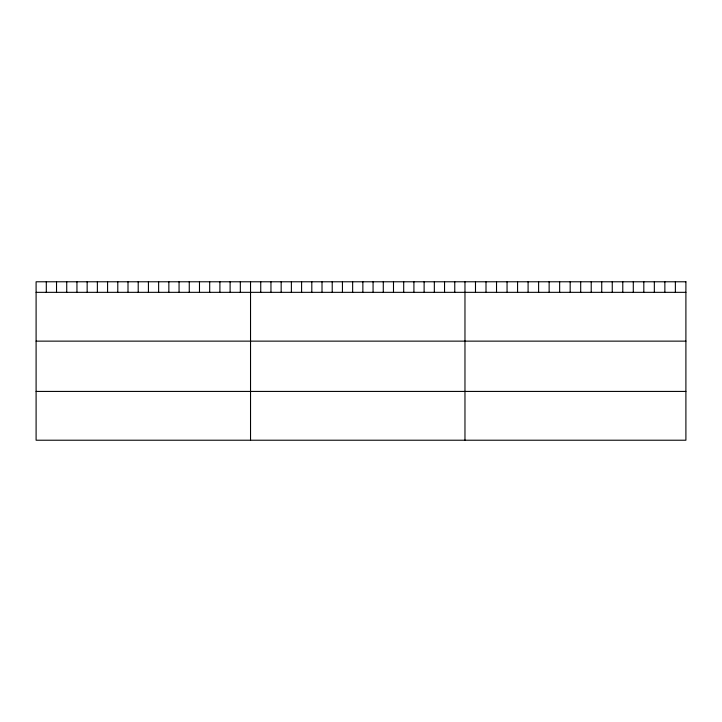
<?xml version="1.0" encoding="UTF-8"?>
<svg xmlns="http://www.w3.org/2000/svg" width="722" height="722" viewBox="0 0 722 722"><rect width="100%" height="100%" fill="white"/><g stroke="black" fill="none" stroke-linecap="round" stroke-linejoin="round"><path stroke-width="1.08" d="M36.1 292.338L685.9 292.338M36.1 341.136L685.9 341.136M36.1 391.423L685.9 391.423M675.377 281.779L675.377 292.338M664.863 281.779L664.863 292.338M654.34 281.779L654.34 292.338M643.816 281.779L643.816 292.338M633.293 281.779L633.293 292.338M622.779 281.779L622.779 292.338M612.256 281.779L612.256 292.338M601.733 281.779L601.733 292.338M591.219 281.779L591.219 292.338M580.696 281.779L580.696 292.338M570.172 281.779L570.172 292.338M559.649 281.779L559.649 292.338M549.135 281.779L549.135 292.338M538.612 281.779L538.612 292.338M528.089 281.779L528.089 292.338M517.575 281.779L517.575 292.338M507.052 281.779L507.052 292.338M496.528 281.779L496.528 292.338M486.005 281.779L486.005 292.338M475.491 281.779L475.491 292.338M464.968 281.779L464.968 440.221M454.761 281.779L454.761 292.338M444.544 281.779L444.544 292.338M434.337 281.779L434.337 292.338M424.121 281.779L424.121 292.338M413.914 281.779L413.914 292.338M403.697 281.779L403.697 292.338M393.49 281.779L393.49 292.338M383.283 281.779L383.283 292.338M373.066 281.779L373.066 292.338M362.859 281.779L362.859 292.338M352.643 281.779L352.643 292.338M342.436 281.779L342.436 292.338M332.219 281.779L332.219 292.338M322.012 281.779L322.012 292.338M311.805 281.779L311.805 292.338M301.588 281.779L301.588 292.338M291.381 281.779L291.381 292.338M281.165 281.779L281.165 292.338M270.958 281.779L270.958 292.338M260.741 281.779L260.741 292.338M250.534 281.779L250.534 440.221M240.327 281.779L240.327 292.338M230.11 281.779L230.11 292.338M219.903 281.779L219.903 292.338M209.687 281.779L209.687 292.338M199.48 281.779L199.48 292.338M189.263 281.779L189.263 292.338M179.056 281.779L179.056 292.338M168.849 281.779L168.849 292.338M158.632 281.779L158.632 292.338M148.425 281.779L148.425 292.338M138.209 281.779L138.209 292.338M128.002 281.779L128.002 292.338M117.785 281.779L117.785 292.338M107.578 281.779L107.578 292.338M97.371 281.779L97.371 292.338M87.154 281.779L87.154 292.338M76.947 281.779L76.947 292.338M66.731 281.779L66.731 292.338M56.524 281.779L56.524 292.338M46.307 281.779L46.307 292.338M685.9 281.779L36.1 281.779L36.1 440.221L685.9 440.221L685.9 281.779"/></g></svg>
